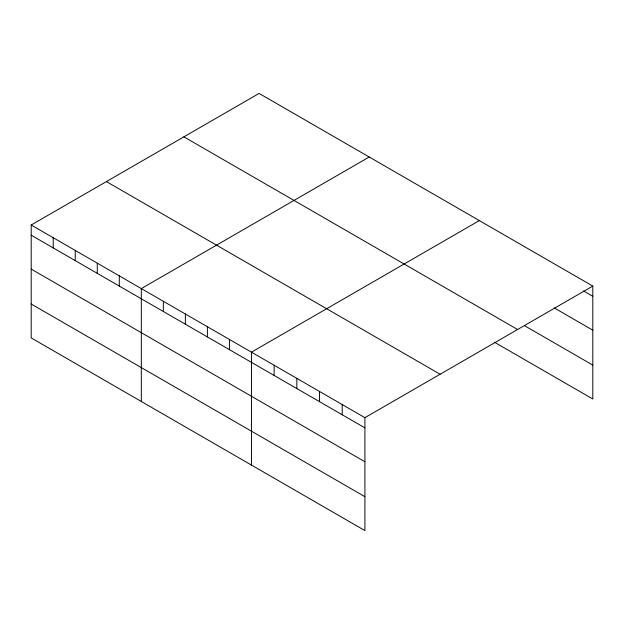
<?xml version="1.0" encoding="UTF-8"?>
<svg xmlns="http://www.w3.org/2000/svg" width="624" height="624" viewBox="0 0 624 624"><rect width="100%" height="100%" fill="white"/><g stroke="black" fill="none" stroke-linecap="round" stroke-linejoin="round"><path stroke-width="0.94" d="M364.907 461.76L364.907 417.667L31.2 225.007L31.2 337.912L364.907 530.572L364.907 461.76L31.2 269.1M494.465 342.225L592.8 398.993L592.8 286.088L259.093 93.428L31.2 225.007M369.221 157.006L141.32 288.584L141.32 401.489M479.341 220.584L251.449 352.162L251.449 465.067M364.907 417.667L592.8 286.088M583.557 290.956L592.8 296.291M554.143 307.866L592.8 330.182M524.722 325.798L592.8 365.102M183.893 136.851L517.592 329.511M106.408 181.584L440.107 374.244M31.2 235.201L364.907 427.869M31.2 304.013L364.907 496.681M342.209 404.563L342.209 414.765M319.519 391.466L319.519 401.669M296.829 378.362L296.829 388.565M274.139 365.266L274.139 375.461M229.421 339.448L229.421 349.643M207.394 326.726L207.394 336.929M185.375 314.012L185.375 324.215M163.348 301.298L163.348 311.501M119.301 275.87L119.301 286.065M97.274 263.149L97.274 273.351M75.247 250.435L75.247 260.637M53.227 237.721L53.227 247.923"/></g></svg>
